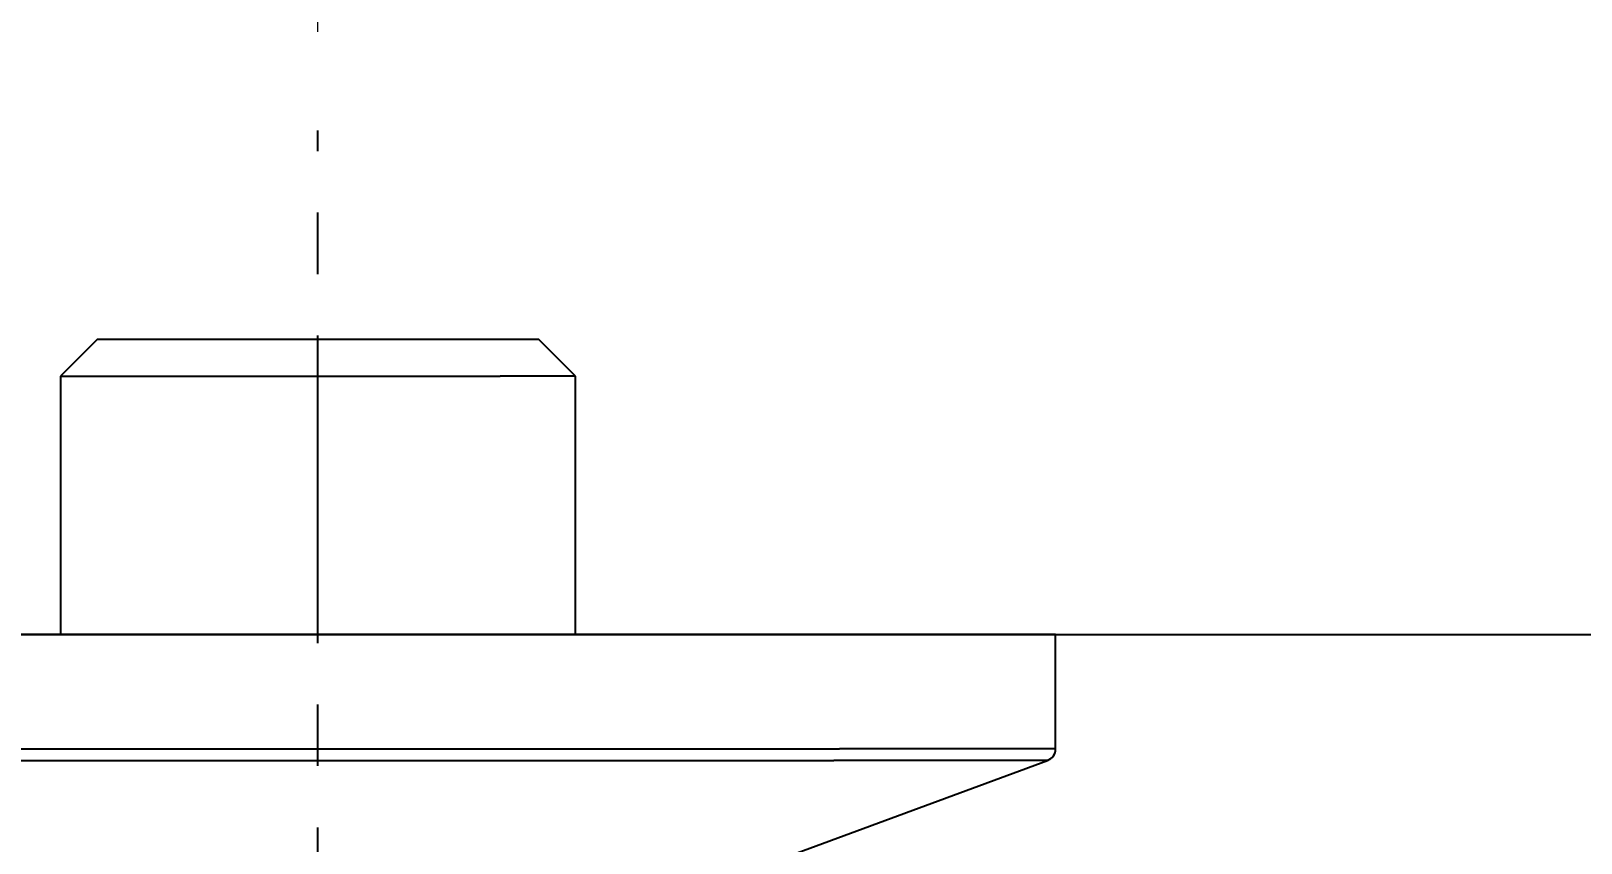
# Model space of a CAD drawing. Extents: x 1171 to 2300, y 0 to 827.
# Drawn here: x 1343.6 to 1406.6, y 725.1 to 758.2 of the extents above; entities that cross this region are included whole.
import ezdxf

# ---------------------------------------------------------------- set-up
doc = ezdxf.new("R2010")
doc.units = 0
doc.header["$LTSCALE"] = 10
doc.header["$MEASUREMENT"] = 0
doc.header["$PDMODE"] = 3
doc.header["$PDSIZE"] = -10
doc.linetypes.add('CENTER', pattern=[2, 1.25, -0.25, 0.25, -0.25])
doc.layers.get('0').update_dxf_attribs({"linetype": 'CONTINUOUS'})
doc.layers.get('DEFPOINTS').update_dxf_attribs({"linetype": 'CONTINUOUS'})
doc.layers.add('1', color=7, linetype='CONTINUOUS')
doc.styles.add('Daelim Dimension', font='')
doc.styles.get('Daelim Dimension').set_extended_font_data('나눔고딕')
doc.dimstyles.new('DEFAULT', dxfattribs={"dimscale": 2, "dimtxt": 2, "dimasz": 2, "dimexe": 0, "dimexo": 2, "dimgap": 1, "dimtad": 1, "dimdec": 1, "dimzin": 9, "dimdsep": 46, "dimtxsty": 'Daelim Dimension', "dimcen": 0.5, "dimclrd": 252, "dimclre": 252, "dimclrt": 3, "dimadec": 1, "dimazin": 0, "dimtfac": 1, "dimtdec": 1, "dimtix": 1, "dimtmove": 0, "dimatfit": 3, "dimfxl": 1, "dimtolj": 1, "dimtzin": 1, "dimlwd": 9, "dimlwe": 9, "dimarcsym": 0})

# ---------------------------------------------------------------- blocks, each defined once
blk = doc.blocks.new('*D9')
at = {"color": 5, "lineweight": 9, "ltscale": 0.5, "transparency": 16777216}
for p, q in [((1355.277, 758.122), (1355.277, 774.561)), ((1359.277, 774.561), (1536.293, 774.561)), ((1540.293, 758.122), (1540.293, 774.561))]:
    blk.add_line(p, q, dxfattribs=at)
at = {"color": 5, "ltscale": 0.5, "transparency": 16777216}
for points in [[(1359.277, 775.228), (1359.277, 773.894), (1355.277, 774.561)], [(1536.293, 775.228), (1536.293, 773.894), (1540.293, 774.561)]]:
    blk.add_solid(points, dxfattribs=at)
at = {"layer": 'DEFPOINTS', "color": 0, "ltscale": 0.5, "transparency": 16777216}
for p in [(1540.293, 774.561), (1355.277, 754.122), (1540.293, 754.122)]:
    blk.add_point(p, dxfattribs=at)
at = {"color": 7, "ltscale": 0.5, "transparency": 16777216, "insert": (1447.785, 782.004), "char_height": 10, "attachment_point": 5, "style": 'Daelim Dimension'}
blk.add_mtext('\\A1;150~200', dxfattribs=at)

msp = doc.modelspace()

# ---------------------------------------------------------------- linework, layer by layer
at = {"ltscale": 0.5}
for p, q in [((1364.255, 745.622), (1346.3, 745.622)), ((1291.117, 733.622), (1975.182, 733.622))]:
    msp.add_line(p, q, dxfattribs=at)
at = {"layer": '1', "color": 1, "linetype": 'CENTER', "lineweight": -3}
msp.add_line((1355.277, 713.276), (1355.277, 754.122), dxfattribs=at)
at = {"layer": '1', "color": 7, "linetype": 'Continuous', "lineweight": -3}
for p, q in [((1346.3, 745.622), (1344.8, 744.122)), ((1365.755, 744.122), (1364.255, 745.622)), ((1344.8, 744.122), (1344.8, 733.622)), ((1344.8, 744.122), (1362.686, 744.122)), ((1365.755, 744.122), (1362.686, 744.122)), ((1365.755, 733.622), (1365.755, 744.122)), ((1376.491, 733.622), (1325.277, 733.622)), ((1385.277, 733.622), (1376.491, 733.622)), ((1385.277, 728.971), (1385.277, 733.622)), ((1325.277, 728.971), (1376.491, 728.971)), ((1385.277, 728.971), (1376.491, 728.971)), ((1325.604, 728.502), (1376.259, 728.502)), ((1366.95, 721.87), (1384.95, 728.502)), ((1384.95, 728.502), (1376.259, 728.502))]:
    msp.add_line(p, q, dxfattribs=at)
msp.add_arc((1384.777, 728.971), 0.5, 290.22486, 0, dxfattribs=at)

# ---------------------------------------------------------------- dimensions: what is measured, and where the dimension line sits
at = {"color": 5, "ltscale": 0.5}
dim = msp.add_linear_dim(base=(1540.293, 774.561), p1=(1355.277, 754.122), p2=(1540.293, 754.122), text='150~200', dimstyle='DEFAULT', override={"dimtxt": 5, "dimclrd": 5, "dimclre": 5, "dimclrt": 7}, dxfattribs=at)
dim.commit()
dim.dimension.update_dxf_attribs({"geometry": '*D9', "text_midpoint": (1447.785, 782.004)})

doc.saveas('drawing.dxf')
